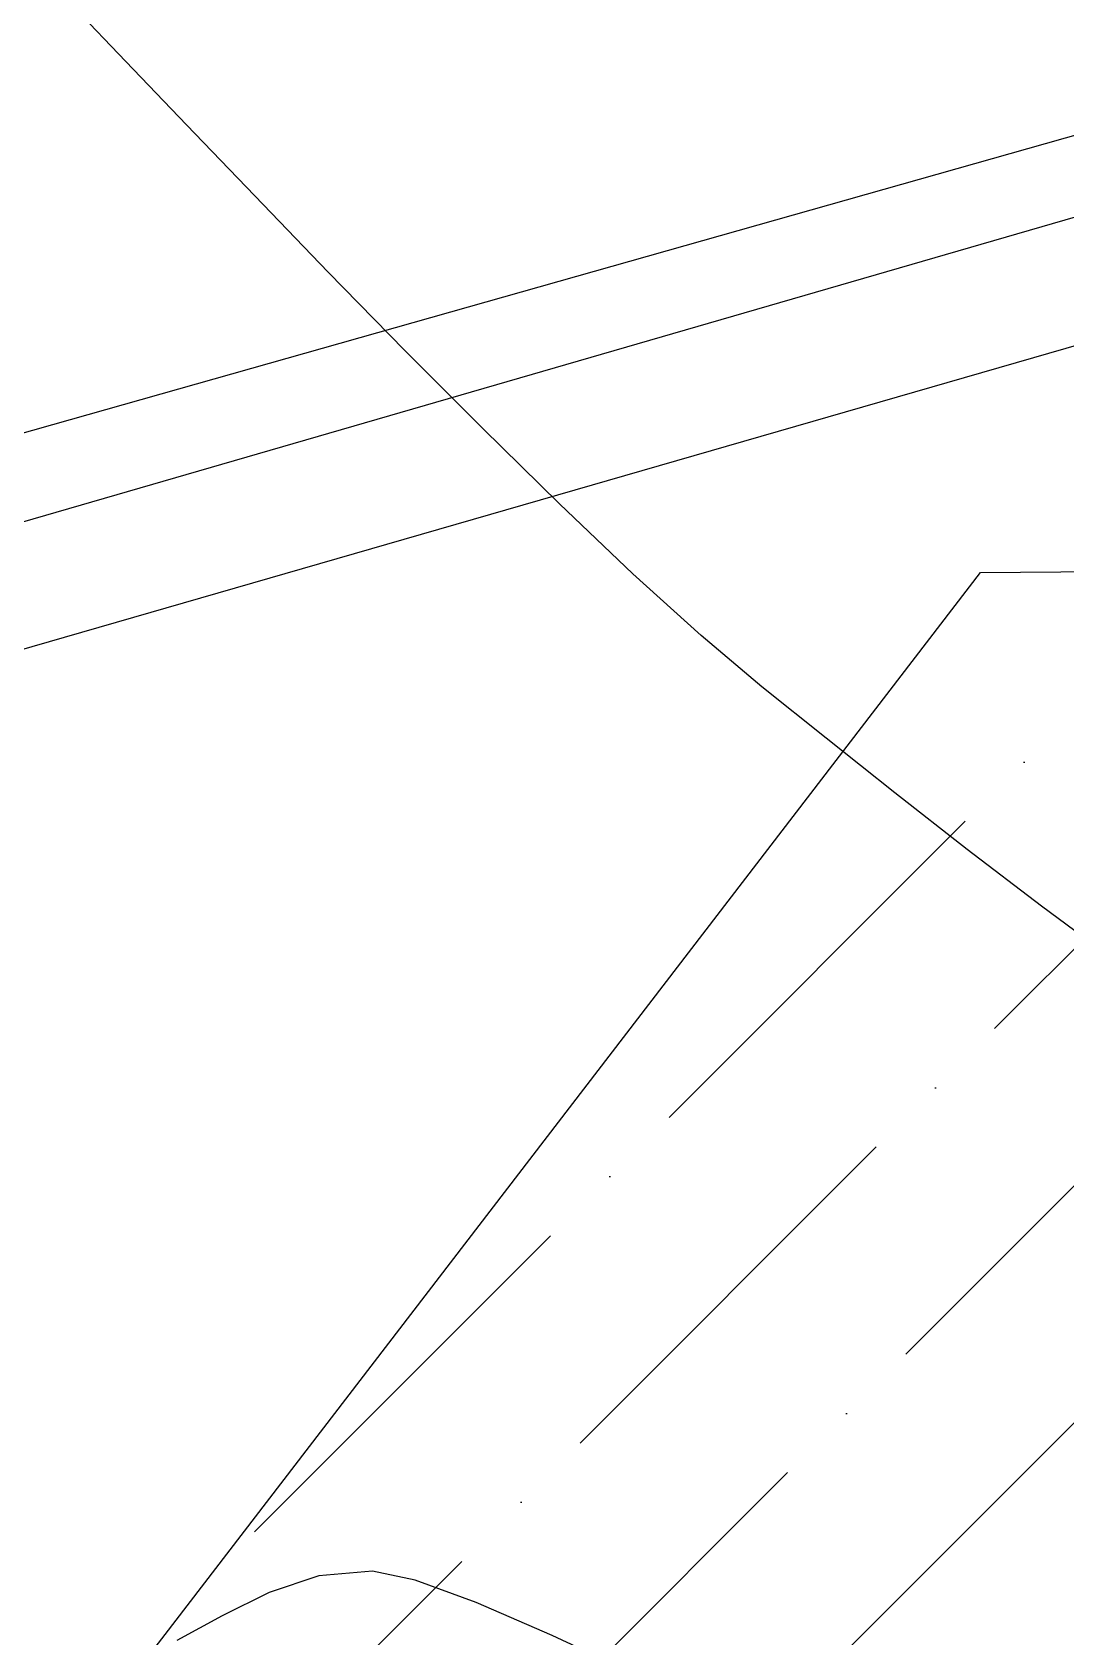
# Model space of a CAD drawing. Header units: millimetres. Extents: x 648844 to 649530, y 1246379 to 1246752.
# Drawn here: x 649201.06 to 649216.5, y 1246497.15 to 1246521.11 of the extents above; entities that cross this region are included whole.
import ezdxf

# ---------------------------------------------------------------- set-up
doc = ezdxf.new("R2010")
doc.units = ezdxf.units.MM
doc.header["$LTSCALE"] = 20
doc.header["$MEASUREMENT"] = 0
doc.layers.get('0').update_dxf_attribs({"linetype": 'CONTINUOUS'})
doc.layers.add('CONT-MJR2', color=9, linetype='CONTINUOUS')
doc.layers.add('CONT-MNR2', color=9, linetype='CONTINUOUS')

# ---------------------------------------------------------------- blocks, each defined once
blk = doc.blocks.new('*U3728')
at = {"layer": 'CONT-MNR2', "elevation": 34, "flags": 128}
blk.add_lwpolyline([(646529.936, 1246759.375), (646528.823, 1246760.194), (646527.716, 1246761.039), (646526.638, 1246761.884), (646525.61, 1246762.703), (646524.651, 1246763.47), (646523.744, 1246764.233), (646522.726, 1246765.156), (646521.628, 1246766.198), (646520.482, 1246767.322), (646519.321, 1246768.489), (646518.175, 1246769.659), (646517.078, 1246770.795), (646516.06, 1246771.856), (646515.154, 1246772.804), (646514.392, 1246773.6)], dxfattribs=at)

msp = doc.modelspace()

# ---------------------------------------------------------------- hatches: boundary and pattern name
h = msp.add_hatch()
h.set_pattern_fill('ANSI36', scale=20, style=0)
h.set_pattern_definition([(45, (-526.4316, -3378.368), (1.3258252147, 4.8613591207), [6.25, -1.25, 0, -1.25])])
h.paths.add_polyline_path([(649188.849, 1246478.708), (649215.221, 1246513.043), (649317.349, 1246513.661), (649322.291, 1246459.304), (649201.507, 1246459.304)])
h.paths.add_polyline_path([(649253.004, 1246474.231), (649282.478, 1246474.231), (649282.478, 1246479.656), (649253.004, 1246479.656)], flags=24)

# ---------------------------------------------------------------- linework, layer by layer
at = {"color": 93}
msp.add_line((649179.518, 1246509.06), (649220.134, 1246520.563), dxfattribs=at)
at = {"color": 2}
msp.add_line((649181.89, 1246508.285), (649221.202, 1246519.674), dxfattribs=at)
msp.add_line((649182.666, 1246506.634), (649221.935, 1246517.956))
at = {"color": 7}
for p, q in [((649215.221, 1246513.043), (649317.349, 1246513.661)), ((649188.849, 1246478.708), (649215.221, 1246513.043))]:
    msp.add_line(p, q, dxfattribs=at)
at = {"layer": 'CONT-MJR2', "elevation": 35, "flags": 128}
msp.add_lwpolyline([(649210.137, 1246496.56), (649208.823, 1246497.174), (649207.69, 1246497.665), (649206.782, 1246497.997), (649206.143, 1246498.134), (649205.34, 1246498.065), (649204.598, 1246497.816), (649203.899, 1246497.467), (649203.222, 1246497.098)], dxfattribs=at)

# ---------------------------------------------------------------- block references
at = {"layer": 'CONT-MNR2'}
msp.add_blockref('*U3728', (2687.306, -252.134), dxfattribs=at)

doc.saveas('drawing.dxf')
